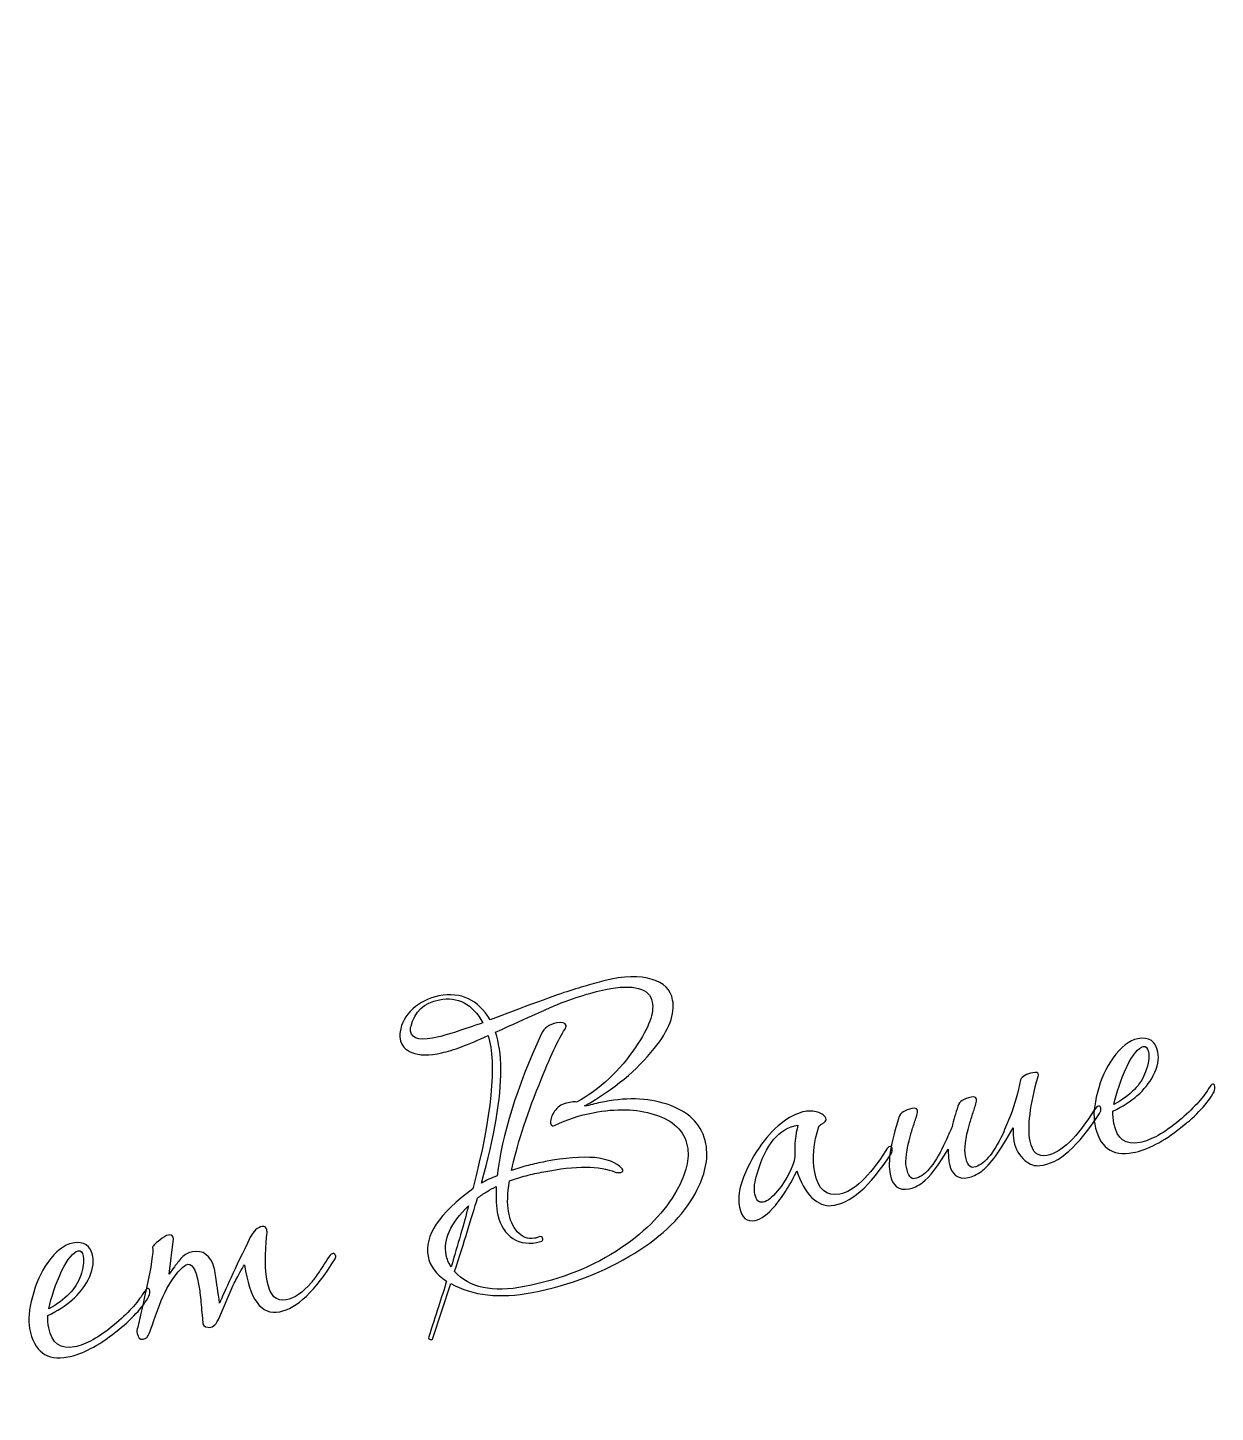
# Model space of a CAD drawing. Header units: centimetres. Extents: x -32 to 84, y -99 to 5.
# Drawn here: x 70.079 to 71.922, y -74.421 to -72.271 of the extents above; entities that cross this region are included whole.
import ezdxf

# ---------------------------------------------------------------- set-up
doc = ezdxf.new("R2010")
doc.units = ezdxf.units.CM
doc.header["$MEASUREMENT"] = 0
doc.layers.add('layer 1', color=7, linetype='Continuous')

msp = doc.modelspace()

# ---------------------------------------------------------------- linework, layer by layer
at = {"layer": 'layer 1', "color": 250, "lineweight": 18}
for points in [[(65.18823, -65.81398), (65.18823, -65.81398), (84.18823, -65.81398), (84.18823, -65.81398), (84.18823, -65.81398), (84.18823, -65.81398), (84.18823, -84.81398), (84.18823, -84.81398), (84.18823, -84.81398), (84.18823, -84.81398), (65.18823, -84.81398), (65.18823, -84.81398), (65.18823, -84.81398), (65.18823, -84.81398), (65.18823, -65.81398), (65.18823, -65.81398)], [(66.59157, -71.56397), (66.59157, -71.56397), (73.46612, -70.24467), (73.46612, -70.24467), (73.46612, -70.24467), (73.46612, -70.24467), (74.97389, -78.1013), (74.97389, -78.1013), (74.97389, -78.1013), (74.97389, -78.1013), (68.09934, -79.4206), (68.09934, -79.4206), (68.09934, -79.4206), (68.09934, -79.4206), (66.59157, -71.56397), (66.59157, -71.56397)], [(67.18465, -72.00142), (67.18465, -72.00142), (73.07712, -70.8706), (73.07712, -70.8706), (73.07712, -70.8706), (73.07712, -70.8706), (74.20794, -76.76307), (74.20794, -76.76307), (74.20794, -76.76307), (74.20794, -76.76307), (68.31547, -77.8939), (68.31547, -77.8939), (68.31547, -77.8939), (68.31547, -77.8939), (67.18465, -72.00142), (67.18465, -72.00142)]]:
    msp.add_open_spline(points, degree=3, knots=[0, 0, 0, 0, 0.2, 0.2, 0.2, 0.2, 0.4, 0.4, 0.4, 0.4, 0.6, 0.6, 0.6, 0.6, 1, 1, 1, 1], dxfattribs=at)
at = {"layer": 'layer 1', "color": 250}
for points, knots in [([(71.11443, -74.08132), (71.09587, -74.11546), (71.06465, -74.1462), (71.02076, -74.17354), (71.02076, -74.17354), (70.97399, -74.2029), (70.92094, -74.22328), (70.86162, -74.23466), (70.86162, -74.23466), (70.81142, -74.2443), (70.7694, -74.23961), (70.73554, -74.22063), (70.73554, -74.22063), (70.73554, -74.22063), (70.70765, -74.30569), (70.70765, -74.30569), (70.70765, -74.30569), (70.70694, -74.30766), (70.7056, -74.30828), (70.70363, -74.30756), (70.70363, -74.30756), (70.7014, -74.30726), (70.7006, -74.30595), (70.70125, -74.30365), (70.70125, -74.30365), (70.70643, -74.287), (70.71137, -74.2715), (70.71608, -74.25713), (70.71608, -74.25713), (70.72078, -74.24275), (70.72503, -74.22939), (70.72885, -74.21701), (70.72885, -74.21701), (70.71267, -74.20665), (70.70309, -74.19374), (70.70013, -74.1783), (70.70013, -74.1783), (70.69406, -74.1467), (70.71722, -74.11187), (70.7696, -74.0738), (70.7696, -74.0738), (70.79896, -73.95934), (70.80682, -73.87994), (70.79322, -73.83561), (70.79322, -73.83561), (70.76247, -73.84988), (70.73854, -73.85884), (70.72141, -73.86249), (70.72141, -73.86249), (70.70188, -73.86696), (70.6864, -73.86684), (70.67493, -73.86212), (70.67493, -73.86212), (70.66466, -73.85791), (70.65858, -73.85089), (70.6567, -73.84106), (70.6567, -73.84106), (70.65596, -73.8372), (70.65599, -73.83355), (70.65678, -73.83012), (70.65678, -73.83012), (70.65856, -73.81668), (70.66511, -73.80478), (70.67641, -73.79442), (70.67641, -73.79442), (70.6877, -73.78406), (70.70125, -73.77737), (70.71705, -73.77434), (70.71705, -73.77434), (70.75179, -73.76767), (70.77819, -73.78007), (70.79625, -73.81155), (70.79625, -73.81155), (70.79625, -73.81155), (70.84055, -73.79486), (70.84055, -73.79486), (70.84055, -73.79486), (70.86937, -73.78386), (70.8913, -73.77584), (70.90635, -73.77077), (70.90635, -73.77077), (70.919, -73.76651), (70.93084, -73.76279), (70.94186, -73.75958), (70.94186, -73.75958), (70.9529, -73.75637), (70.96326, -73.75348), (70.97296, -73.75089), (70.97296, -73.75089), (71.00386, -73.74313), (71.02882, -73.74235), (71.04784, -73.74852), (71.04784, -73.74852), (71.06596, -73.75379), (71.07657, -73.76448), (71.07967, -73.78064), (71.07967, -73.78064), (71.08378, -73.80204), (71.07422, -73.82717), (71.051, -73.85601), (71.051, -73.85601), (71.02466, -73.88945), (70.98868, -73.9191), (70.94305, -73.94497), (70.94305, -73.94497), (70.94417, -73.94512), (70.94614, -73.94492), (70.94894, -73.94438), (70.94894, -73.94438), (70.95308, -73.94322), (70.95725, -73.94216), (70.96143, -73.94117), (70.96143, -73.94117), (70.96561, -73.94019), (70.96981, -73.93929), (70.97402, -73.93848), (70.97402, -73.93848), (71.01228, -73.93113), (71.04651, -73.93312), (71.0767, -73.94444), (71.0767, -73.94444), (71.10773, -73.95631), (71.12591, -73.97612), (71.13124, -74.00385), (71.13124, -74.00385), (71.13568, -74.02701), (71.13008, -74.05284), (71.11443, -74.08132)], [0, 0, 0, 0, 0.030303, 0.030303, 0.030303, 0.030303, 0.0606061, 0.0606061, 0.0606061, 0.0606061, 0.0909091, 0.0909091, 0.0909091, 0.0909091, 0.1212121, 0.1212121, 0.1212121, 0.1212121, 0.1515152, 0.1515152, 0.1515152, 0.1515152, 0.1818182, 0.1818182, 0.1818182, 0.1818182, 0.2121212, 0.2121212, 0.2121212, 0.2121212, 0.2424242, 0.2424242, 0.2424242, 0.2424242, 0.2727273, 0.2727273, 0.2727273, 0.2727273, 0.3030303, 0.3030303, 0.3030303, 0.3030303, 0.3333333, 0.3333333, 0.3333333, 0.3333333, 0.3636364, 0.3636364, 0.3636364, 0.3636364, 0.3939394, 0.3939394, 0.3939394, 0.3939394, 0.4242424, 0.4242424, 0.4242424, 0.4242424, 0.4545455, 0.4545455, 0.4545455, 0.4545455, 0.4848485, 0.4848485, 0.4848485, 0.4848485, 0.5151515, 0.5151515, 0.5151515, 0.5151515, 0.5454545, 0.5454545, 0.5454545, 0.5454545, 0.5757576, 0.5757576, 0.5757576, 0.5757576, 0.6060606, 0.6060606, 0.6060606, 0.6060606, 0.6363636, 0.6363636, 0.6363636, 0.6363636, 0.6666667, 0.6666667, 0.6666667, 0.6666667, 0.6969697, 0.6969697, 0.6969697, 0.6969697, 0.7272727, 0.7272727, 0.7272727, 0.7272727, 0.7575758, 0.7575758, 0.7575758, 0.7575758, 0.7878788, 0.7878788, 0.7878788, 0.7878788, 0.8181818, 0.8181818, 0.8181818, 0.8181818, 0.8484848, 0.8484848, 0.8484848, 0.8484848, 0.8787879, 0.8787879, 0.8787879, 0.8787879, 0.9090909, 0.9090909, 0.9090909, 0.9090909, 0.9393939, 0.9393939, 0.9393939, 0.9393939, 1, 1, 1, 1]), ([(70.78313, -74.06465), (70.79003, -74.06078), (70.79806, -74.05705), (70.8072, -74.05347), (70.8072, -74.05347), (70.8147, -73.99017), (70.83756, -73.91681), (70.87578, -73.8334), (70.87578, -73.8334), (70.8802, -73.82419), (70.8882, -73.81846), (70.89979, -73.81624), (70.89979, -73.81624), (70.90856, -73.81456), (70.91336, -73.81582), (70.91417, -73.82004), (70.91417, -73.82004), (70.9145, -73.82179), (70.91382, -73.82393), (70.91211, -73.82643), (70.91211, -73.82643), (70.90304, -73.83982), (70.88978, -73.86839), (70.87233, -73.91214), (70.87233, -73.91214), (70.85167, -73.96378), (70.83745, -74.00818), (70.82966, -74.04535), (70.82966, -74.04535), (70.83816, -74.04226), (70.84675, -74.0396), (70.85542, -74.0374), (70.85542, -74.0374), (70.8641, -74.03519), (70.873, -74.03321), (70.88213, -74.03146), (70.88213, -74.03146), (70.94391, -74.0196), (70.98356, -74.02328), (71.00107, -74.04248), (71.00107, -74.04248), (71.00308, -74.04536), (71.00254, -74.04729), (70.99945, -74.04825), (70.99945, -74.04825), (70.99629, -74.04885), (70.99334, -74.04869), (70.99062, -74.04775), (70.99062, -74.04775), (70.96651, -74.03782), (70.92953, -74.03765), (70.87969, -74.04721), (70.87969, -74.04721), (70.87021, -74.04903), (70.86105, -74.05106), (70.8522, -74.05331), (70.8522, -74.05331), (70.84335, -74.05554), (70.83485, -74.05818), (70.82669, -74.06121), (70.82669, -74.06121), (70.82331, -74.08151), (70.8227, -74.09727), (70.82485, -74.10851), (70.82485, -74.10851), (70.82699, -74.12156), (70.83157, -74.13214), (70.83859, -74.14026), (70.83859, -74.14026), (70.84609, -74.14901), (70.85493, -74.15241), (70.86512, -74.15046), (70.86512, -74.15046), (70.86757, -74.14998), (70.86946, -74.14944), (70.8708, -74.14882), (70.8708, -74.14882), (70.87516, -74.14689), (70.87772, -74.14786), (70.87846, -74.15172), (70.87846, -74.15172), (70.87873, -74.15313), (70.87752, -74.15444), (70.87485, -74.15568), (70.87485, -74.15568), (70.85785, -74.16004), (70.84353, -74.15842), (70.83188, -74.15083), (70.83188, -74.15083), (70.82023, -74.14324), (70.81244, -74.13108), (70.8085, -74.11437), (70.8085, -74.11437), (70.80586, -74.1025), (70.80503, -74.08774), (70.80602, -74.07008), (70.80602, -74.07008), (70.80102, -74.0725), (70.79607, -74.07517), (70.79118, -74.07811), (70.79118, -74.07811), (70.78628, -74.08106), (70.78147, -74.08444), (70.77674, -74.08826), (70.77674, -74.08826), (70.77229, -74.10294), (70.76713, -74.11976), (70.76131, -74.13872), (70.76131, -74.13872), (70.75548, -74.15767), (70.7488, -74.17878), (70.74127, -74.20207), (70.74127, -74.20207), (70.76392, -74.2272), (70.80017, -74.23498), (70.85002, -74.22541), (70.85002, -74.22541), (70.90689, -74.2145), (70.95706, -74.19433), (71.00054, -74.16487), (71.00054, -74.16487), (71.03951, -74.13846), (71.06803, -74.10878), (71.08609, -74.07584), (71.08609, -74.07584), (71.10073, -74.04974), (71.10617, -74.02686), (71.1024, -74.0072), (71.1024, -74.0072), (71.09789, -73.98368), (71.08073, -73.96732), (71.05094, -73.95812), (71.05094, -73.95812), (71.02345, -73.94956), (70.99199, -73.94868), (70.95653, -73.95548), (70.95653, -73.95548), (70.93512, -73.95959), (70.91545, -73.9661), (70.8975, -73.975), (70.8975, -73.975), (70.89348, -73.97687), (70.89111, -73.97587), (70.89037, -73.97201), (70.89037, -73.97201), (70.88997, -73.9699), (70.8902, -73.96731), (70.89106, -73.96423), (70.89106, -73.96423), (70.89193, -73.96115), (70.89327, -73.95816), (70.89508, -73.95527), (70.89508, -73.95527), (70.89688, -73.95237), (70.89918, -73.94966), (70.90198, -73.94712), (70.90198, -73.94712), (70.90476, -73.94458), (70.90788, -73.9428), (70.91132, -73.94178), (70.91132, -73.94178), (70.91989, -73.93904), (70.92628, -73.93818), (70.93048, -73.93919), (70.93048, -73.93919), (70.96674, -73.9195), (70.99745, -73.89086), (71.02263, -73.85326), (71.02263, -73.85326), (71.04277, -73.82356), (71.05126, -73.80046), (71.04809, -73.78396), (71.04809, -73.78396), (71.04392, -73.76219), (71.01971, -73.75557), (70.97548, -73.76405), (70.97548, -73.76405), (70.96326, -73.76676), (70.94986, -73.77042), (70.93528, -73.77504), (70.93528, -73.77504), (70.9207, -73.77966), (70.90518, -73.78555), (70.88872, -73.79271), (70.88872, -73.79271), (70.88808, -73.7932), (70.88072, -73.79652), (70.86661, -73.80269), (70.86661, -73.80269), (70.85251, -73.80885), (70.83191, -73.81817), (70.80482, -73.83065), (70.80482, -73.83065), (70.81003, -73.84639), (70.81283, -73.86569), (70.8132, -73.88855), (70.8132, -73.88855), (70.81335, -73.93292), (70.80333, -73.99162), (70.78313, -74.06465)], [0, 0, 0, 0, 0.0196078, 0.0196078, 0.0196078, 0.0196078, 0.0392157, 0.0392157, 0.0392157, 0.0392157, 0.0588235, 0.0588235, 0.0588235, 0.0588235, 0.0784314, 0.0784314, 0.0784314, 0.0784314, 0.0980392, 0.0980392, 0.0980392, 0.0980392, 0.1176471, 0.1176471, 0.1176471, 0.1176471, 0.1372549, 0.1372549, 0.1372549, 0.1372549, 0.1568627, 0.1568627, 0.1568627, 0.1568627, 0.1764706, 0.1764706, 0.1764706, 0.1764706, 0.1960784, 0.1960784, 0.1960784, 0.1960784, 0.2156863, 0.2156863, 0.2156863, 0.2156863, 0.2352941, 0.2352941, 0.2352941, 0.2352941, 0.254902, 0.254902, 0.254902, 0.254902, 0.2745098, 0.2745098, 0.2745098, 0.2745098, 0.2941176, 0.2941176, 0.2941176, 0.2941176, 0.3137255, 0.3137255, 0.3137255, 0.3137255, 0.3333333, 0.3333333, 0.3333333, 0.3333333, 0.3529412, 0.3529412, 0.3529412, 0.3529412, 0.372549, 0.372549, 0.372549, 0.372549, 0.3921569, 0.3921569, 0.3921569, 0.3921569, 0.4117647, 0.4117647, 0.4117647, 0.4117647, 0.4313725, 0.4313725, 0.4313725, 0.4313725, 0.4509804, 0.4509804, 0.4509804, 0.4509804, 0.4705882, 0.4705882, 0.4705882, 0.4705882, 0.4901961, 0.4901961, 0.4901961, 0.4901961, 0.5098039, 0.5098039, 0.5098039, 0.5098039, 0.5294118, 0.5294118, 0.5294118, 0.5294118, 0.5490196, 0.5490196, 0.5490196, 0.5490196, 0.5686275, 0.5686275, 0.5686275, 0.5686275, 0.5882353, 0.5882353, 0.5882353, 0.5882353, 0.6078431, 0.6078431, 0.6078431, 0.6078431, 0.627451, 0.627451, 0.627451, 0.627451, 0.6470588, 0.6470588, 0.6470588, 0.6470588, 0.6666667, 0.6666667, 0.6666667, 0.6666667, 0.6862745, 0.6862745, 0.6862745, 0.6862745, 0.7058824, 0.7058824, 0.7058824, 0.7058824, 0.7254902, 0.7254902, 0.7254902, 0.7254902, 0.745098, 0.745098, 0.745098, 0.745098, 0.7647059, 0.7647059, 0.7647059, 0.7647059, 0.7843137, 0.7843137, 0.7843137, 0.7843137, 0.8039216, 0.8039216, 0.8039216, 0.8039216, 0.8235294, 0.8235294, 0.8235294, 0.8235294, 0.8431373, 0.8431373, 0.8431373, 0.8431373, 0.8627451, 0.8627451, 0.8627451, 0.8627451, 0.8823529, 0.8823529, 0.8823529, 0.8823529, 0.9019608, 0.9019608, 0.9019608, 0.9019608, 0.9215686, 0.9215686, 0.9215686, 0.9215686, 0.9411765, 0.9411765, 0.9411765, 0.9411765, 0.9607843, 0.9607843, 0.9607843, 0.9607843, 1, 1, 1, 1]), ([(70.78507, -73.81588), (70.7689, -73.78659), (70.74641, -73.77471), (70.71763, -73.78023), (70.71763, -73.78023), (70.69376, -73.78481), (70.6791, -73.79855), (70.67367, -73.82142), (70.67367, -73.82142), (70.67274, -73.82415), (70.67251, -73.82674), (70.67298, -73.8292), (70.67298, -73.8292), (70.67541, -73.84184), (70.68996, -73.84468), (70.71666, -73.83774), (70.71666, -73.83774), (70.72466, -73.83584), (70.73424, -73.83309), (70.74538, -73.8295), (70.74538, -73.8295), (70.75651, -73.82591), (70.76975, -73.82136), (70.78507, -73.81588)], [0, 0, 0, 0, 0.1428571, 0.1428571, 0.1428571, 0.1428571, 0.2857143, 0.2857143, 0.2857143, 0.2857143, 0.4285714, 0.4285714, 0.4285714, 0.4285714, 0.5714286, 0.5714286, 0.5714286, 0.5714286, 0.7142857, 0.7142857, 0.7142857, 0.7142857, 1, 1, 1, 1]), ([(71.91986, -73.92293), (71.91019, -73.9408), (71.89301, -73.95938), (71.86832, -73.97868), (71.86832, -73.97868), (71.84117, -74.00027), (71.81636, -74.01321), (71.79389, -74.01752), (71.79389, -74.01752), (71.76125, -74.02379), (71.74149, -74.00902), (71.73462, -73.97322), (71.73462, -73.97322), (71.73213, -73.96023), (71.73354, -73.94395), (71.73889, -73.92436), (71.73889, -73.92436), (71.74403, -73.90372), (71.75205, -73.8858), (71.76297, -73.8706), (71.76297, -73.8706), (71.7753, -73.85332), (71.78813, -73.84339), (71.80147, -73.84083), (71.80147, -73.84083), (71.81903, -73.83746), (71.82945, -73.84438), (71.83275, -73.86158), (71.83275, -73.86158), (71.83477, -73.87211), (71.83237, -73.88421), (71.82553, -73.89791), (71.82553, -73.89791), (71.81322, -73.92101), (71.79236, -73.93939), (71.76296, -73.95304), (71.76296, -73.95304), (71.76269, -73.95928), (71.7632, -73.96573), (71.76448, -73.9724), (71.76448, -73.9724), (71.76906, -73.99627), (71.78241, -74.00609), (71.80453, -74.00184), (71.80453, -74.00184), (71.82208, -73.99847), (71.84246, -73.9871), (71.86568, -73.96772), (71.86568, -73.96772), (71.87633, -73.95876), (71.88543, -73.95019), (71.89296, -73.94202), (71.89296, -73.94202), (71.90049, -73.93384), (71.90659, -73.92584), (71.91128, -73.91803), (71.91128, -73.91803), (71.91661, -73.90972), (71.91987, -73.90873), (71.92108, -73.91505), (71.92108, -73.91505), (71.92148, -73.91715), (71.92108, -73.91978), (71.91986, -73.92293)], [0, 0, 0, 0, 0.0588235, 0.0588235, 0.0588235, 0.0588235, 0.1176471, 0.1176471, 0.1176471, 0.1176471, 0.1764706, 0.1764706, 0.1764706, 0.1764706, 0.2352941, 0.2352941, 0.2352941, 0.2352941, 0.2941176, 0.2941176, 0.2941176, 0.2941176, 0.3529412, 0.3529412, 0.3529412, 0.3529412, 0.4117647, 0.4117647, 0.4117647, 0.4117647, 0.4705882, 0.4705882, 0.4705882, 0.4705882, 0.5294118, 0.5294118, 0.5294118, 0.5294118, 0.5882353, 0.5882353, 0.5882353, 0.5882353, 0.6470588, 0.6470588, 0.6470588, 0.6470588, 0.7058824, 0.7058824, 0.7058824, 0.7058824, 0.7647059, 0.7647059, 0.7647059, 0.7647059, 0.8235294, 0.8235294, 0.8235294, 0.8235294, 0.8823529, 0.8823529, 0.8823529, 0.8823529, 1, 1, 1, 1]), ([(71.81348, -73.89203), (71.818, -73.87951), (71.81947, -73.86922), (71.81793, -73.86115), (71.81793, -73.86115), (71.81671, -73.85483), (71.81401, -73.85208), (71.80979, -73.85289), (71.80979, -73.85289), (71.80242, -73.8543), (71.79388, -73.86485), (71.7842, -73.88455), (71.7842, -73.88455), (71.77494, -73.90452), (71.7683, -73.92399), (71.76429, -73.94295), (71.76429, -73.94295), (71.79034, -73.92886), (71.80674, -73.91188), (71.81348, -73.89203)], [0, 0, 0, 0, 0.1666667, 0.1666667, 0.1666667, 0.1666667, 0.3333333, 0.3333333, 0.3333333, 0.3333333, 0.5, 0.5, 0.5, 0.5, 0.6666667, 0.6666667, 0.6666667, 0.6666667, 1, 1, 1, 1]), ([(71.64676, -73.89945), (71.63415, -73.94373), (71.63, -73.9771), (71.63431, -73.99957), (71.63431, -73.99957), (71.63768, -74.01712), (71.64639, -74.02454), (71.66043, -74.02185), (71.66043, -74.02185), (71.68254, -74.0176), (71.70698, -73.99418), (71.73374, -73.95155), (71.73374, -73.95155), (71.73629, -73.94778), (71.73862, -73.9457), (71.74072, -73.9453), (71.74072, -73.9453), (71.74248, -73.94496), (71.74359, -73.94602), (71.74406, -73.94848), (71.74406, -73.94848), (71.7446, -73.95129), (71.74385, -73.95397), (71.7418, -73.95655), (71.7418, -73.95655), (71.70943, -74.0079), (71.67859, -74.03492), (71.64926, -74.03764), (71.64926, -74.03764), (71.64182, -74.03871), (71.6342, -74.03598), (71.62641, -74.02947), (71.62641, -74.02947), (71.61741, -74.02246), (71.61168, -74.01247), (71.60919, -73.99947), (71.60919, -73.99947), (71.60811, -73.99386), (71.6077, -73.98702), (71.60798, -73.97896), (71.60798, -73.97896), (71.58821, -74.01442), (71.57195, -74.03683), (71.55919, -74.04619), (71.55919, -74.04619), (71.5515, -74.05167), (71.5445, -74.05502), (71.53818, -74.05623), (71.53818, -74.05623), (71.52204, -74.05933), (71.51222, -74.05175), (71.50871, -74.0335), (71.50871, -74.0335), (71.5077, -74.02823), (71.50723, -74.02104), (71.50729, -74.01193), (71.50729, -74.01193), (71.49167, -74.03859), (71.47843, -74.05587), (71.46757, -74.06378), (71.46757, -74.06378), (71.45989, -74.06925), (71.45289, -74.0726), (71.44657, -74.07381), (71.44657, -74.07381), (71.43042, -74.07691), (71.42059, -74.06933), (71.41709, -74.05108), (71.41709, -74.05108), (71.41332, -74.03142), (71.41786, -74.00198), (71.43072, -73.96275), (71.43072, -73.96275), (71.43301, -73.95576), (71.43977, -73.95119), (71.45101, -73.94903), (71.45101, -73.94903), (71.45768, -73.94775), (71.4606, -73.94973), (71.4598, -73.95498), (71.4598, -73.95498), (71.45806, -73.96114), (71.45621, -73.96715), (71.45424, -73.97297), (71.45424, -73.97297), (71.45227, -73.97881), (71.45041, -73.98482), (71.44869, -73.99096), (71.44869, -73.99096), (71.44241, -74.01328), (71.44028, -74.02971), (71.4423, -74.04024), (71.4423, -74.04024), (71.4448, -74.05323), (71.44921, -74.05911), (71.45552, -74.0579), (71.45552, -74.0579), (71.47026, -74.05507), (71.48516, -74.03783), (71.50019, -74.00619), (71.50019, -74.00619), (71.50205, -74.00257), (71.50397, -73.99837), (71.50597, -73.99362), (71.50597, -73.99362), (71.50797, -73.98887), (71.51039, -73.9835), (71.51324, -73.97749), (71.51324, -73.97749), (71.51413, -73.97259), (71.51541, -73.96742), (71.5171, -73.962), (71.5171, -73.962), (71.51879, -73.95658), (71.52054, -73.95098), (71.52233, -73.94517), (71.52233, -73.94517), (71.52463, -73.93818), (71.53139, -73.93361), (71.54263, -73.93145), (71.54263, -73.93145), (71.54929, -73.93017), (71.55223, -73.93215), (71.55141, -73.9374), (71.55141, -73.9374), (71.54969, -73.94356), (71.54783, -73.94956), (71.54586, -73.95539), (71.54586, -73.95539), (71.54388, -73.96123), (71.54204, -73.96723), (71.5403, -73.97338), (71.5403, -73.97338), (71.53403, -73.9957), (71.5319, -74.01212), (71.53393, -74.02266), (71.53393, -74.02266), (71.53642, -74.03564), (71.54082, -74.04153), (71.54714, -74.04032), (71.54714, -74.04032), (71.56189, -74.03749), (71.57677, -74.02025), (71.59181, -73.98861), (71.59181, -73.98861), (71.59381, -73.98386), (71.59582, -73.97911), (71.59781, -73.97436), (71.59781, -73.97436), (71.59981, -73.96961), (71.60181, -73.96486), (71.60381, -73.96011), (71.60381, -73.96011), (71.61054, -73.94207), (71.61573, -73.92361), (71.61939, -73.9047), (71.61939, -73.9047), (71.6223, -73.89905), (71.62868, -73.89528), (71.63851, -73.8934), (71.63851, -73.8934), (71.64377, -73.89239), (71.64668, -73.89329), (71.64721, -73.89609), (71.64721, -73.89609), (71.64735, -73.89679), (71.6472, -73.89792), (71.64676, -73.89945)], [0, 0, 0, 0, 0.0232558, 0.0232558, 0.0232558, 0.0232558, 0.0465116, 0.0465116, 0.0465116, 0.0465116, 0.0697674, 0.0697674, 0.0697674, 0.0697674, 0.0930233, 0.0930233, 0.0930233, 0.0930233, 0.1162791, 0.1162791, 0.1162791, 0.1162791, 0.1395349, 0.1395349, 0.1395349, 0.1395349, 0.1627907, 0.1627907, 0.1627907, 0.1627907, 0.1860465, 0.1860465, 0.1860465, 0.1860465, 0.2093023, 0.2093023, 0.2093023, 0.2093023, 0.2325581, 0.2325581, 0.2325581, 0.2325581, 0.255814, 0.255814, 0.255814, 0.255814, 0.2790698, 0.2790698, 0.2790698, 0.2790698, 0.3023256, 0.3023256, 0.3023256, 0.3023256, 0.3255814, 0.3255814, 0.3255814, 0.3255814, 0.3488372, 0.3488372, 0.3488372, 0.3488372, 0.372093, 0.372093, 0.372093, 0.372093, 0.3953488, 0.3953488, 0.3953488, 0.3953488, 0.4186047, 0.4186047, 0.4186047, 0.4186047, 0.4418605, 0.4418605, 0.4418605, 0.4418605, 0.4651163, 0.4651163, 0.4651163, 0.4651163, 0.4883721, 0.4883721, 0.4883721, 0.4883721, 0.5116279, 0.5116279, 0.5116279, 0.5116279, 0.5348837, 0.5348837, 0.5348837, 0.5348837, 0.5581395, 0.5581395, 0.5581395, 0.5581395, 0.5813953, 0.5813953, 0.5813953, 0.5813953, 0.6046512, 0.6046512, 0.6046512, 0.6046512, 0.627907, 0.627907, 0.627907, 0.627907, 0.6511628, 0.6511628, 0.6511628, 0.6511628, 0.6744186, 0.6744186, 0.6744186, 0.6744186, 0.6976744, 0.6976744, 0.6976744, 0.6976744, 0.7209302, 0.7209302, 0.7209302, 0.7209302, 0.744186, 0.744186, 0.744186, 0.744186, 0.7674419, 0.7674419, 0.7674419, 0.7674419, 0.7906977, 0.7906977, 0.7906977, 0.7906977, 0.8139535, 0.8139535, 0.8139535, 0.8139535, 0.8372093, 0.8372093, 0.8372093, 0.8372093, 0.8604651, 0.8604651, 0.8604651, 0.8604651, 0.8837209, 0.8837209, 0.8837209, 0.8837209, 0.9069767, 0.9069767, 0.9069767, 0.9069767, 0.9302326, 0.9302326, 0.9302326, 0.9302326, 0.9534884, 0.9534884, 0.9534884, 0.9534884, 1, 1, 1, 1]), ([(71.4186, -74.01912), (71.38588, -74.07053), (71.35483, -74.09742), (71.32544, -74.09979), (71.32544, -74.09979), (71.31576, -74.10055), (71.30587, -74.09644), (71.29578, -74.08746), (71.29578, -74.08746), (71.28541, -74.07708), (71.27763, -74.0631), (71.27245, -74.04553), (71.27245, -74.04553), (71.26752, -74.05594), (71.26237, -74.06558), (71.25697, -74.07444), (71.25697, -74.07444), (71.25157, -74.0833), (71.24562, -74.09163), (71.23912, -74.09943), (71.23912, -74.09943), (71.22723, -74.11336), (71.21672, -74.12119), (71.20759, -74.12294), (71.20759, -74.12294), (71.19461, -74.12544), (71.18653, -74.11844), (71.18337, -74.10194), (71.18337, -74.10194), (71.18067, -74.0879), (71.18279, -74.07239), (71.18972, -74.05541), (71.18972, -74.05541), (71.20587, -74.01627), (71.22687, -73.98731), (71.25275, -73.96852), (71.25275, -73.96852), (71.26396, -73.96054), (71.27483, -73.95555), (71.28535, -73.95353), (71.28535, -73.95353), (71.28817, -73.95299), (71.29132, -73.95284), (71.29483, -73.95307), (71.29483, -73.95307), (71.29833, -73.95331), (71.30173, -73.95394), (71.30501, -73.95494), (71.30501, -73.95494), (71.3083, -73.95595), (71.31111, -73.95732), (71.31344, -73.95905), (71.31344, -73.95905), (71.31578, -73.96079), (71.31722, -73.96306), (71.31776, -73.96587), (71.31776, -73.96587), (71.31796, -73.96693), (71.31753, -73.96801), (71.31647, -73.96912), (71.31647, -73.96912), (71.31541, -73.97024), (71.31414, -73.97121), (71.31266, -73.97203), (71.31266, -73.97203), (71.31118, -73.97286), (71.30981, -73.97376), (71.30854, -73.97474), (71.30854, -73.97474), (71.30726, -73.97571), (71.30666, -73.97637), (71.30673, -73.97672), (71.30673, -73.97672), (71.29826, -74.00273), (71.29608, -74.02644), (71.30019, -74.04786), (71.30019, -74.04786), (71.3053, -74.07453), (71.31822, -74.08589), (71.33893, -74.08191), (71.33893, -74.08191), (71.36069, -74.07773), (71.38456, -74.05513), (71.41054, -74.01412), (71.41054, -74.01412), (71.4124, -74.01049), (71.41454, -74.00844), (71.41701, -74.00796), (71.41701, -74.00796), (71.41876, -74.00763), (71.41988, -74.00868), (71.42035, -74.01115), (71.42035, -74.01115), (71.42089, -74.01395), (71.4203, -74.01662), (71.4186, -74.01912)], [0, 0, 0, 0, 0.04, 0.04, 0.04, 0.04, 0.08, 0.08, 0.08, 0.08, 0.12, 0.12, 0.12, 0.12, 0.16, 0.16, 0.16, 0.16, 0.2, 0.2, 0.2, 0.2, 0.24, 0.24, 0.24, 0.24, 0.28, 0.28, 0.28, 0.28, 0.32, 0.32, 0.32, 0.32, 0.36, 0.36, 0.36, 0.36, 0.4, 0.4, 0.4, 0.4, 0.44, 0.44, 0.44, 0.44, 0.48, 0.48, 0.48, 0.48, 0.52, 0.52, 0.52, 0.52, 0.56, 0.56, 0.56, 0.56, 0.6, 0.6, 0.6, 0.6, 0.64, 0.64, 0.64, 0.64, 0.68, 0.68, 0.68, 0.68, 0.72, 0.72, 0.72, 0.72, 0.76, 0.76, 0.76, 0.76, 0.8, 0.8, 0.8, 0.8, 0.84, 0.84, 0.84, 0.84, 0.88, 0.88, 0.88, 0.88, 0.92, 0.92, 0.92, 0.92, 1, 1, 1, 1]), ([(71.27416, -73.97478), (71.24488, -73.97967), (71.2237, -74.00485), (71.21058, -74.05031), (71.21058, -74.05031), (71.20676, -74.06269), (71.20571, -74.07326), (71.20739, -74.08204), (71.20739, -74.08204), (71.20921, -74.09152), (71.21345, -74.09562), (71.22012, -74.09434), (71.22012, -74.09434), (71.22644, -74.09313), (71.23388, -74.08734), (71.24244, -74.07695), (71.24244, -74.07695), (71.25773, -74.05801), (71.26671, -74.04027), (71.26936, -74.02374), (71.26936, -74.02374), (71.26844, -74.00572), (71.27004, -73.9894), (71.27416, -73.97478)], [0, 0, 0, 0, 0.1428571, 0.1428571, 0.1428571, 0.1428571, 0.2857143, 0.2857143, 0.2857143, 0.2857143, 0.4285714, 0.4285714, 0.4285714, 0.4285714, 0.5714286, 0.5714286, 0.5714286, 0.5714286, 0.7142857, 0.7142857, 0.7142857, 0.7142857, 1, 1, 1, 1]), ([(70.76267, -74.10024), (70.73504, -74.12701), (70.72353, -74.15234), (70.72811, -74.17621), (70.72811, -74.17621), (70.72932, -74.18252), (70.73197, -74.18875), (70.73606, -74.19488), (70.73606, -74.19488), (70.7411, -74.17754), (70.74592, -74.16096), (70.75054, -74.14515), (70.75054, -74.14515), (70.75514, -74.12934), (70.75919, -74.11438), (70.76267, -74.10024)], [0, 0, 0, 0, 0.2, 0.2, 0.2, 0.2, 0.4, 0.4, 0.4, 0.4, 0.6, 0.6, 0.6, 0.6, 1, 1, 1, 1]), ([(70.55572, -74.18254), (70.52518, -74.23207), (70.49658, -74.25939), (70.46991, -74.26451), (70.46991, -74.26451), (70.44112, -74.27004), (70.42298, -74.24568), (70.41548, -74.19144), (70.41548, -74.19144), (70.4135, -74.19437), (70.41109, -74.19838), (70.40824, -74.20347), (70.40824, -74.20347), (70.40539, -74.20857), (70.40184, -74.21517), (70.39757, -74.22326), (70.39757, -74.22326), (70.39757, -74.22326), (70.37507, -74.27671), (70.37507, -74.27671), (70.37507, -74.27671), (70.36988, -74.28571), (70.36446, -74.28967), (70.35879, -74.28857), (70.35879, -74.28857), (70.3529, -74.28825), (70.35011, -74.28514), (70.35045, -74.27926), (70.35045, -74.27926), (70.35045, -74.27926), (70.3499, -74.27354), (70.34879, -74.2621), (70.34879, -74.2621), (70.34841, -74.25635), (70.34794, -74.25098), (70.34735, -74.24601), (70.34735, -74.24601), (70.34674, -74.24103), (70.34622, -74.2364), (70.34576, -74.23211), (70.34576, -74.23211), (70.34165, -74.20306), (70.33555, -74.18931), (70.32748, -74.19086), (70.32748, -74.19086), (70.3208, -74.19214), (70.31187, -74.20149), (70.30065, -74.21893), (70.30065, -74.21893), (70.293, -74.23023), (70.28522, -74.24755), (70.27732, -74.27091), (70.27732, -74.27091), (70.27037, -74.29153), (70.26594, -74.30257), (70.26402, -74.30402), (70.26402, -74.30402), (70.26213, -74.30548), (70.26012, -74.30642), (70.25802, -74.30682), (70.25802, -74.30682), (70.2531, -74.30777), (70.25, -74.3049), (70.24872, -74.29823), (70.24872, -74.29823), (70.24832, -74.29613), (70.24819, -74.29451), (70.24834, -74.29339), (70.24834, -74.29339), (70.24979, -74.28766), (70.25169, -74.27955), (70.25405, -74.2691), (70.25405, -74.2691), (70.25641, -74.25863), (70.25923, -74.24581), (70.2625, -74.23062), (70.2625, -74.23062), (70.27071, -74.19374), (70.27411, -74.17162), (70.27269, -74.16424), (70.27269, -74.16424), (70.27334, -74.16194), (70.27828, -74.15734), (70.28752, -74.15048), (70.28752, -74.15048), (70.29775, -74.14306), (70.30362, -74.14338), (70.30517, -74.15146), (70.30517, -74.15146), (70.30517, -74.15146), (70.29823, -74.2063), (70.29823, -74.2063), (70.29823, -74.2063), (70.30049, -74.20295), (70.30329, -74.19905), (70.30663, -74.19458), (70.30663, -74.19458), (70.30996, -74.19012), (70.31368, -74.18532), (70.31778, -74.18016), (70.31778, -74.18016), (70.32272, -74.17557), (70.32835, -74.17267), (70.33468, -74.17146), (70.33468, -74.17146), (70.35117, -74.16829), (70.36243, -74.17669), (70.36844, -74.19664), (70.36844, -74.19664), (70.3685, -74.19699), (70.36923, -74.20167), (70.37059, -74.21069), (70.37059, -74.21069), (70.37196, -74.21972), (70.37401, -74.23324), (70.37674, -74.25128), (70.37674, -74.25128), (70.38439, -74.23234), (70.40022, -74.19819), (70.42422, -74.14881), (70.42422, -74.14881), (70.42893, -74.13918), (70.43515, -74.13362), (70.44286, -74.13214), (70.44286, -74.13214), (70.44672, -74.1314), (70.44906, -74.13313), (70.44987, -74.13734), (70.44987, -74.13734), (70.45007, -74.13839), (70.45019, -74.13946), (70.45022, -74.14055), (70.45022, -74.14055), (70.45024, -74.14163), (70.45021, -74.14292), (70.45012, -74.14438), (70.45012, -74.14438), (70.44701, -74.17556), (70.44711, -74.19975), (70.45041, -74.21694), (70.45041, -74.21694), (70.45472, -74.23941), (70.46459, -74.24916), (70.48004, -74.2462), (70.48004, -74.2462), (70.49268, -74.24377), (70.50568, -74.23472), (70.51905, -74.21906), (70.51905, -74.21906), (70.52139, -74.21605), (70.52491, -74.2112), (70.52963, -74.20447), (70.52963, -74.20447), (70.53434, -74.19774), (70.54007, -74.18918), (70.5468, -74.17879), (70.5468, -74.17879), (70.54879, -74.17585), (70.55066, -74.17423), (70.55242, -74.17389), (70.55242, -74.17389), (70.55383, -74.17362), (70.55508, -74.17447), (70.55618, -74.17645), (70.55618, -74.17645), (70.55729, -74.17841), (70.55714, -74.18044), (70.55572, -74.18254)], [0, 0, 0, 0, 0.0232558, 0.0232558, 0.0232558, 0.0232558, 0.0465116, 0.0465116, 0.0465116, 0.0465116, 0.0697674, 0.0697674, 0.0697674, 0.0697674, 0.0930233, 0.0930233, 0.0930233, 0.0930233, 0.1162791, 0.1162791, 0.1162791, 0.1162791, 0.1395349, 0.1395349, 0.1395349, 0.1395349, 0.1627907, 0.1627907, 0.1627907, 0.1627907, 0.1860465, 0.1860465, 0.1860465, 0.1860465, 0.2093023, 0.2093023, 0.2093023, 0.2093023, 0.2325581, 0.2325581, 0.2325581, 0.2325581, 0.255814, 0.255814, 0.255814, 0.255814, 0.2790698, 0.2790698, 0.2790698, 0.2790698, 0.3023256, 0.3023256, 0.3023256, 0.3023256, 0.3255814, 0.3255814, 0.3255814, 0.3255814, 0.3488372, 0.3488372, 0.3488372, 0.3488372, 0.372093, 0.372093, 0.372093, 0.372093, 0.3953488, 0.3953488, 0.3953488, 0.3953488, 0.4186047, 0.4186047, 0.4186047, 0.4186047, 0.4418605, 0.4418605, 0.4418605, 0.4418605, 0.4651163, 0.4651163, 0.4651163, 0.4651163, 0.4883721, 0.4883721, 0.4883721, 0.4883721, 0.5116279, 0.5116279, 0.5116279, 0.5116279, 0.5348837, 0.5348837, 0.5348837, 0.5348837, 0.5581395, 0.5581395, 0.5581395, 0.5581395, 0.5813953, 0.5813953, 0.5813953, 0.5813953, 0.6046512, 0.6046512, 0.6046512, 0.6046512, 0.627907, 0.627907, 0.627907, 0.627907, 0.6511628, 0.6511628, 0.6511628, 0.6511628, 0.6744186, 0.6744186, 0.6744186, 0.6744186, 0.6976744, 0.6976744, 0.6976744, 0.6976744, 0.7209302, 0.7209302, 0.7209302, 0.7209302, 0.744186, 0.744186, 0.744186, 0.744186, 0.7674419, 0.7674419, 0.7674419, 0.7674419, 0.7906977, 0.7906977, 0.7906977, 0.7906977, 0.8139535, 0.8139535, 0.8139535, 0.8139535, 0.8372093, 0.8372093, 0.8372093, 0.8372093, 0.8604651, 0.8604651, 0.8604651, 0.8604651, 0.8837209, 0.8837209, 0.8837209, 0.8837209, 0.9069767, 0.9069767, 0.9069767, 0.9069767, 0.9302326, 0.9302326, 0.9302326, 0.9302326, 0.9534884, 0.9534884, 0.9534884, 0.9534884, 1, 1, 1, 1]), ([(70.26705, -74.24012), (70.25738, -74.25799), (70.2402, -74.27657), (70.21551, -74.29587), (70.21551, -74.29587), (70.18836, -74.31746), (70.16354, -74.3304), (70.14108, -74.33472), (70.14108, -74.33472), (70.10844, -74.34098), (70.08868, -74.32621), (70.08181, -74.29041), (70.08181, -74.29041), (70.07932, -74.27743), (70.08073, -74.26114), (70.08608, -74.24155), (70.08608, -74.24155), (70.09122, -74.22091), (70.09924, -74.20299), (70.11016, -74.1878), (70.11016, -74.1878), (70.12249, -74.17051), (70.13532, -74.16058), (70.14866, -74.15802), (70.14866, -74.15802), (70.16622, -74.15465), (70.17664, -74.16157), (70.17994, -74.17877), (70.17994, -74.17877), (70.18196, -74.1893), (70.17956, -74.20141), (70.17272, -74.2151), (70.17272, -74.2151), (70.16041, -74.2382), (70.13955, -74.25658), (70.11015, -74.27023), (70.11015, -74.27023), (70.10988, -74.27647), (70.11039, -74.28292), (70.11167, -74.28959), (70.11167, -74.28959), (70.11625, -74.31346), (70.1296, -74.32328), (70.15172, -74.31903), (70.15172, -74.31903), (70.16927, -74.31566), (70.18965, -74.30429), (70.21287, -74.28491), (70.21287, -74.28491), (70.22352, -74.27595), (70.23262, -74.26738), (70.24015, -74.25921), (70.24015, -74.25921), (70.24768, -74.25103), (70.25378, -74.24303), (70.25847, -74.23522), (70.25847, -74.23522), (70.2638, -74.22691), (70.26705, -74.22592), (70.26827, -74.23224), (70.26827, -74.23224), (70.26867, -74.23434), (70.26827, -74.23697), (70.26705, -74.24012)], [0, 0, 0, 0, 0.0588235, 0.0588235, 0.0588235, 0.0588235, 0.1176471, 0.1176471, 0.1176471, 0.1176471, 0.1764706, 0.1764706, 0.1764706, 0.1764706, 0.2352941, 0.2352941, 0.2352941, 0.2352941, 0.2941176, 0.2941176, 0.2941176, 0.2941176, 0.3529412, 0.3529412, 0.3529412, 0.3529412, 0.4117647, 0.4117647, 0.4117647, 0.4117647, 0.4705882, 0.4705882, 0.4705882, 0.4705882, 0.5294118, 0.5294118, 0.5294118, 0.5294118, 0.5882353, 0.5882353, 0.5882353, 0.5882353, 0.6470588, 0.6470588, 0.6470588, 0.6470588, 0.7058824, 0.7058824, 0.7058824, 0.7058824, 0.7647059, 0.7647059, 0.7647059, 0.7647059, 0.8235294, 0.8235294, 0.8235294, 0.8235294, 0.8823529, 0.8823529, 0.8823529, 0.8823529, 1, 1, 1, 1]), ([(70.16067, -74.20922), (70.16519, -74.1967), (70.16666, -74.18641), (70.16511, -74.17834), (70.16511, -74.17834), (70.1639, -74.17202), (70.1612, -74.16927), (70.15698, -74.17008), (70.15698, -74.17008), (70.14961, -74.17149), (70.14107, -74.18204), (70.13139, -74.20174), (70.13139, -74.20174), (70.12212, -74.22171), (70.11549, -74.24118), (70.11148, -74.26014), (70.11148, -74.26014), (70.13753, -74.24605), (70.15392, -74.22907), (70.16067, -74.20922)], [0, 0, 0, 0, 0.1666667, 0.1666667, 0.1666667, 0.1666667, 0.3333333, 0.3333333, 0.3333333, 0.3333333, 0.5, 0.5, 0.5, 0.5, 0.6666667, 0.6666667, 0.6666667, 0.6666667, 1, 1, 1, 1])]:
    msp.add_open_spline(points, degree=3, knots=knots, dxfattribs=at)

doc.saveas('drawing.dxf')
